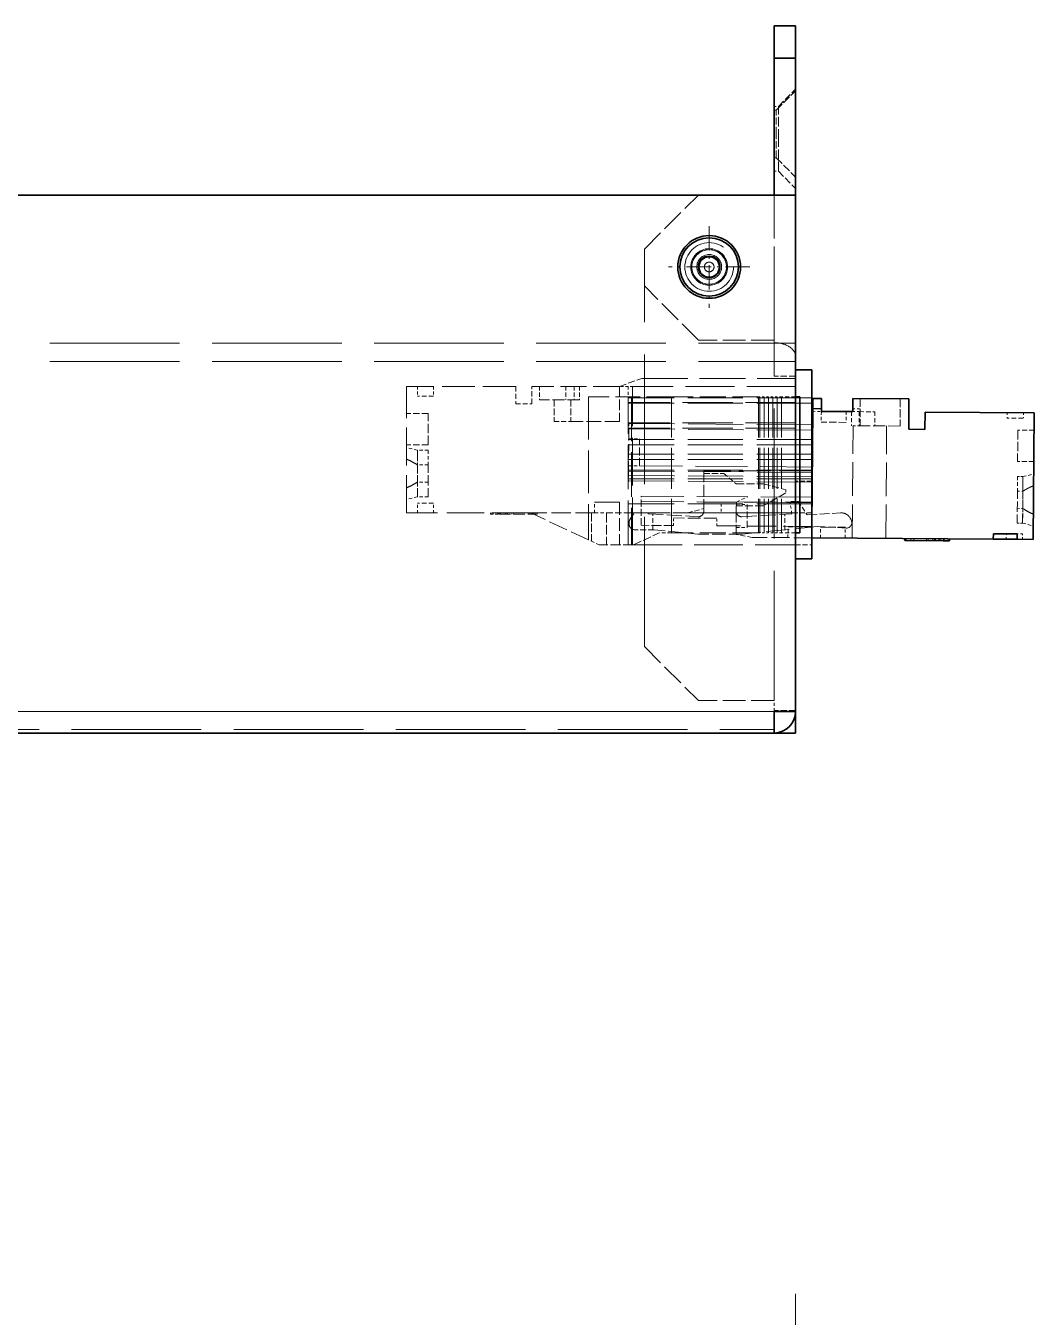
# Model space of a CAD drawing. Extents: x 23 to 587, y 4 to 413.
# Drawn here: x 347.8 to 394.4, y 274.5 to 334.2 of the extents above; entities that cross this region are included whole.
import ezdxf

# ---------------------------------------------------------------- set-up
doc = ezdxf.new("R2010")
doc.units = 0
doc.linetypes.add('DASHDOT', pattern=[18.5, 12, -3, 0.5, -3])
doc.linetypes.add('DASHED', pattern=[15, 12, -3])
doc.layers.get('0').update_dxf_attribs({"lineweight": 13})

# ---------------------------------------------------------------- blocks, each defined once
blk = doc.blocks.new('BLOCK342')
at = {"color": 7, "lineweight": 13}
blk.add_line((556.39, 226.7), (556.39, 288.15), dxfattribs=at)
blk = doc.blocks.new('BLOCK374')
at = {"color": 7, "linetype": 'DASHDOT', "lineweight": 13, "ltscale": 0.1885}
blk.add_line((548.39, -68.93), (548.39, -76.47), dxfattribs=at)
at = {"color": 7, "linetype": 'DASHDOT', "lineweight": 13, "ltscale": 0.188499}
blk.add_line((552.16, -72.7), (544.62, -72.7), dxfattribs=at)
blk = doc.blocks.new('BLOCK398')
at = {"color": 7, "lineweight": 35, "ltscale": 0.05}
for p, q in [((556.39, -50.4), (554.39, -50.4)), ((556.39, -53.4), (554.39, -53.4)), ((556.39, -113.8), (554.39, -113.8)), ((554.39, -115.8), (554.39, -113.8)), ((556.39, -115.8), (554.39, -115.8))]:
    blk.add_line(p, q, dxfattribs=at)
at = {"color": 7, "lineweight": 35, "ltscale": 0.075}
for p, q in [((554.39, -53.4), (554.39, -50.4)), ((556.39, -50.4), (556.39, -53.4))]:
    blk.add_line(p, q, dxfattribs=at)
at = {"color": 7, "linetype": 'DASHED', "lineweight": 13, "ltscale": 0.05}
for p, q in [((556.39, -53.4), (554.39, -53.4)), ((556.39, -82.8), (554.39, -82.8)), ((534.04, -85), (534.04, -87)), ((534.04, -85), (534.04, -87)), ((535.59, -85), (535.59, -87)), ((535.59, -85), (535.59, -87)), ((535.59, -85), (535.59, -87)), ((535.59, -85), (535.59, -87)), ((522.39, -86.25), (520.39, -86.25)), ((522.39, -89.15), (520.39, -89.15)), ((538.89, -95.45), (540.89, -95.45)), ((556.39, -98.4), (554.39, -98.4)), ((556.39, -113.72), (554.39, -113.72))]:
    blk.add_line(p, q, dxfattribs=at)
at = {"color": 7, "lineweight": 35, "ltscale": 0.31625}
for p, q in [((554.39, -66.05), (554.39, -53.4)), ((556.39, -66.05), (556.39, -53.4))]:
    blk.add_line(p, q, dxfattribs=at)
at = {"color": 7, "linetype": 'DASHED', "lineweight": 13, "ltscale": 0.06364}
for p, q in [((554.59, -58.2), (556.39, -56.4)), ((554.59, -62.6), (556.39, -64.4))]:
    blk.add_line(p, q, dxfattribs=at)
at = {"color": 7, "linetype": 'DASHED', "lineweight": 13, "ltscale": 0.056569}
for p, q in [((554.79, -57.85), (556.39, -56.25)), ((554.79, -63.85), (556.39, -65.45))]:
    blk.add_line(p, q, dxfattribs=at)
at = {"color": 7, "linetype": 'DASHED', "lineweight": 13, "ltscale": 0.01}
for p, q in [((554.39, -57.85), (554.79, -57.85)), ((554.39, -63.85), (554.79, -63.85)), ((541.29, -83.75), (540.89, -83.75)), ((553.49, -84.7), (553.09, -84.7)), ((553.89, -84.7), (553.49, -84.7)), ((554.29, -84.7), (553.89, -84.7)), ((554.69, -84.7), (554.29, -84.7)), ((555.09, -84.7), (554.69, -84.7)), ((553.49, -97.3), (553.09, -97.3)), ((553.89, -97.3), (553.49, -97.3)), ((554.29, -97.3), (553.89, -97.3)), ((554.69, -97.3), (554.29, -97.3)), ((555.09, -97.3), (554.69, -97.3))]:
    blk.add_line(p, q, dxfattribs=at)
at = {"color": 7, "linetype": 'DASHED', "lineweight": 13, "ltscale": 0.005}
for p, q in [((554.39, -58.2), (554.59, -58.2)), ((554.39, -62.6), (554.59, -62.6)), ((540.99, -96.5), (540.99, -96.3)), ((566.56, -97.81), (566.56, -98.01)), ((566.64, -97.81), (566.63, -98.01)), ((567.06, -97.82), (567.06, -98.02)), ((567.34, -97.82), (567.34, -98.02)), ((568.49, -97.83), (568.48, -98.03)), ((568.64, -97.83), (568.63, -98.03)), ((569.09, -97.83), (569.08, -98.03)), ((569.24, -97.83), (569.23, -98.03)), ((569.34, -97.83), (569.34, -98.03)), ((569.65, -97.83), (569.65, -98.03)), ((569.69, -97.83), (569.68, -98.03)), ((569.84, -97.83), (569.83, -98.03)), ((570.06, -97.84), (570.06, -98.04)), ((570.49, -97.84), (570.48, -98.04))]:
    blk.add_line(p, q, dxfattribs=at)
at = {"color": 7, "linetype": 'DASHED', "lineweight": 13, "ltscale": 0.055}
for p, q in [((554.59, -60.4), (554.59, -58.2)), ((554.59, -62.6), (554.59, -60.4)), ((542.09, -96.59), (542.11, -94.39)), ((557.89, -96.75), (555.69, -96.73))]:
    blk.add_line(p, q, dxfattribs=at)
at = {"color": 7, "linetype": 'DASHED', "lineweight": 13, "ltscale": 0.075}
for p, q in [((554.79, -60.85), (554.79, -57.85)), ((554.79, -63.85), (554.79, -60.85)), ((545.09, -96.61), (542.09, -96.59))]:
    blk.add_line(p, q, dxfattribs=at)
at = {"color": 7, "lineweight": 35}
for p, q in [((-67.61, -66.05), (556.39, -66.05)), ((556.39, -113.8), (556.39, -66.05)), ((-65.61, -115.8), (554.39, -115.8))]:
    blk.add_line(p, q, dxfattribs=at)
at = {"color": 7, "linetype": 'DASHED', "lineweight": 13, "ltscale": 0.176777}
for p, q in [((542.39, -71.05), (547.39, -66.05)), ((547.39, -79.46), (542.39, -74.46)), ((542.39, -107.8), (547.39, -112.8))]:
    blk.add_line(p, q, dxfattribs=at)
at = {"color": 7, "linetype": 'DASHED', "lineweight": 13}
for p, q in [((554.39, -112.8), (554.39, -66.05)), ((554.39, -112.8), (554.39, -66.05)), ((542.39, -107.8), (542.39, -71.05)), ((-67.61, -79.76), (556.39, -79.76)), ((-67.61, -79.76), (556.39, -79.76)), ((-67.61, -81.44), (556.39, -81.44)), ((-65.61, -113.8), (554.39, -113.8)), ((-65.61, -115.48), (554.39, -115.48))]:
    blk.add_line(p, q, dxfattribs=at)
at = {"color": 7, "linetype": 'DASHED', "lineweight": 13, "ltscale": 0.335177}
blk.add_line((554.39, -66.05), (554.39, -79.46), dxfattribs=at)
at = {"color": 7, "linetype": 'DASHED', "lineweight": 13, "ltscale": 0.175}
for p, q in [((554.39, -79.46), (547.39, -79.46)), ((554.39, -112.8), (547.39, -112.8))]:
    blk.add_line(p, q, dxfattribs=at)
at = {"color": 7, "lineweight": 35, "ltscale": 0.0375}
for p, q in [((557.89, -82.2), (556.39, -82.2)), ((566.85, -87.71), (568.35, -87.72)), ((576.88, -97.88), (578.38, -97.9)), ((557.89, -99.7), (556.39, -99.7))]:
    blk.add_line(p, q, dxfattribs=at)
at = {"color": 7, "lineweight": 35, "ltscale": 0.4375}
blk.add_line((557.89, -82.2), (557.89, -99.7), dxfattribs=at)
at = {"color": 7, "linetype": 'DASHED', "lineweight": 13, "ltscale": 0.054821}
blk.add_line((540.09, -83.75), (542.15, -83), dxfattribs=at)
at = {"color": 7, "linetype": 'DASHED', "lineweight": 13, "ltscale": 0.355985}
blk.add_line((542.15, -83), (556.39, -83), dxfattribs=at)
at = {"color": 7, "linetype": 'DASHED', "lineweight": 13, "ltscale": 0.2525}
blk.add_line((530.49, -83.75), (520.39, -83.75), dxfattribs=at)
at = {"color": 7, "linetype": 'DASHED', "lineweight": 13, "ltscale": 0.2925}
blk.add_line((520.39, -95.45), (520.39, -83.75), dxfattribs=at)
at = {"color": 7, "linetype": 'DASHED', "lineweight": 13, "ltscale": 0.0225}
for p, q in [((521.39, -83.75), (521.39, -84.65)), ((522.89, -83.75), (522.89, -84.65)), ((521.39, -95.45), (521.39, -94.55)), ((522.89, -95.45), (522.89, -94.55))]:
    blk.add_line(p, q, dxfattribs=at)
at = {"color": 7, "linetype": 'DASHED', "lineweight": 13, "ltscale": 0.0375}
for p, q in [((522.89, -84.65), (521.39, -84.65)), ((530.49, -85.35), (531.99, -85.35)), ((577.46, -86.69), (575.96, -86.68)), ((578.45, -87.8), (576.95, -87.79)), ((578.43, -90.7), (576.93, -90.68)), ((557.89, -92.5), (556.39, -92.5)), ((522.89, -94.55), (521.39, -94.55)), ((557.89, -95.45), (556.39, -95.45)), ((557.89, -96.7), (556.39, -96.7)), ((556.39, -98.4), (557.89, -98.4))]:
    blk.add_line(p, q, dxfattribs=at)
at = {"color": 7, "linetype": 'DASHED', "lineweight": 13, "ltscale": 0.04}
for p, q in [((530.49, -83.75), (530.49, -85.35)), ((531.99, -85.35), (531.99, -83.75))]:
    blk.add_line(p, q, dxfattribs=at)
at = {"color": 7, "linetype": 'DASHED', "lineweight": 13, "ltscale": 0.2025}
blk.add_line((540.09, -83.75), (531.99, -83.75), dxfattribs=at)
at = {"color": 7, "linetype": 'DASHED', "lineweight": 13, "ltscale": 0.03125}
for p, q in [((532.69, -83.75), (532.69, -85)), ((535.14, -83.75), (535.14, -85)), ((535.89, -83.75), (535.89, -85)), ((535.89, -83.75), (535.89, -85)), ((536.39, -83.75), (536.39, -85))]:
    blk.add_line(p, q, dxfattribs=at)
at = {"color": 7, "linetype": 'DASHED', "lineweight": 13, "ltscale": 0.191827}
blk.add_line((544.89, -84.7), (537.22, -84.7), dxfattribs=at)
at = {"color": 7, "linetype": 'DASHED', "lineweight": 13, "ltscale": 0.330849}
blk.add_line((537.22, -84.7), (537.22, -97.93), dxfattribs=at)
blk.add_line((537.22, -84.7), (537.22, -97.93), dxfattribs=at)
at = {"color": 7, "linetype": 'DASHED', "lineweight": 13, "ltscale": 0.08125}
blk.add_line((540.09, -83.75), (540.09, -87), dxfattribs=at)
at = {"color": 7, "linetype": 'DASHED', "lineweight": 13, "ltscale": 0.02}
for p, q in [((540.89, -83.75), (540.09, -83.75)), ((558.77, -85.81), (557.97, -85.8)), ((557.97, -85.8), (558.77, -85.81)), ((557.97, -85.8), (558.77, -85.81)), ((557.97, -86.05), (558.77, -86.06)), ((562.36, -87.38), (561.56, -87.38))]:
    blk.add_line(p, q, dxfattribs=at)
at = {"color": 7, "linetype": 'DASHED', "lineweight": 13, "ltscale": 0.02375}
blk.add_line((540.89, -83.75), (540.89, -84.7), dxfattribs=at)
at = {"color": 7, "linetype": 'DASHED', "lineweight": 13, "ltscale": 0.3425}
for p, q in [((540.89, -98.4), (540.89, -84.7)), ((541.21, -84.7), (541.21, -98.4)), ((541.21, -84.7), (541.21, -98.4))]:
    blk.add_line(p, q, dxfattribs=at)
at = {"color": 7, "linetype": 'DASHED', "lineweight": 13, "ltscale": 0.3775}
blk.add_line((556.39, -83.75), (541.29, -83.75), dxfattribs=at)
at = {"color": 7, "linetype": 'DASHED', "lineweight": 13, "ltscale": 0.36625}
blk.add_line((541.29, -98.4), (541.29, -83.75), dxfattribs=at)
blk.add_line((541.29, -98.4), (541.29, -83.75), dxfattribs=at)
at = {"color": 7, "linetype": 'DASHED', "lineweight": 13, "ltscale": 0.315}
for p, q in [((544.89, -84.7), (544.89, -97.3)), ((544.89, -84.7), (544.89, -97.3)), ((552.96, -84.7), (552.96, -97.3)), ((552.96, -84.7), (552.96, -97.3)), ((553.09, -84.7), (553.09, -97.3)), ((553.09, -84.7), (553.09, -97.3)), ((553.49, -84.7), (553.49, -97.3)), ((553.89, -84.7), (553.89, -97.3)), ((554.29, -84.7), (554.29, -97.3)), ((554.69, -84.7), (554.69, -97.3)), ((555.09, -84.7), (555.09, -97.3))]:
    blk.add_line(p, q, dxfattribs=at)
at = {"color": 7, "linetype": 'DASHED', "lineweight": 13, "ltscale": 0.201651}
for p, q in [((552.96, -84.7), (544.89, -84.7)), ((552.96, -97.3), (544.89, -97.3))]:
    blk.add_line(p, q, dxfattribs=at)
at = {"color": 7, "linetype": 'DASHED', "lineweight": 13, "ltscale": 0.003349}
for p, q in [((553.09, -84.7), (552.96, -84.7)), ((553.09, -97.3), (552.96, -97.3))]:
    blk.add_line(p, q, dxfattribs=at)
at = {"color": 7, "linetype": 'DASHED', "lineweight": 13, "ltscale": 0.0325}
for p, q in [((556.39, -84.7), (555.09, -84.7)), ((561.57, -86.08), (561.56, -87.38)), ((562.27, -86.08), (562.27, -87.38)), ((562.27, -86.08), (562.27, -87.38)), ((563.72, -86.09), (563.71, -87.39)), ((556.39, -97.3), (555.09, -97.3))]:
    blk.add_line(p, q, dxfattribs=at)
at = {"color": 7, "lineweight": 35, "ltscale": 0.01}
for p, q in [((556.79, -84.7), (556.39, -84.7)), ((556.79, -97.3), (556.39, -97.3))]:
    blk.add_line(p, q, dxfattribs=at)
at = {"color": 7, "lineweight": 35, "ltscale": 0.315}
blk.add_line((556.79, -84.7), (556.79, -97.3), dxfattribs=at)
at = {"color": 7, "linetype": 'DASHED', "lineweight": 13, "ltscale": 0.0925}
for p, q in [((536.39, -85), (532.69, -85)), ((566.06, -87.41), (562.36, -87.38))]:
    blk.add_line(p, q, dxfattribs=at)
at = {"color": 7, "linetype": 'DASHED', "lineweight": 13, "ltscale": 0.425}
for p, q in [((557.89, -84.8), (540.89, -84.8)), ((557.89, -85.3), (540.89, -85.3)), ((557.89, -85.3), (540.89, -85.3)), ((557.89, -85.3), (540.89, -85.3)), ((557.89, -85.3), (540.89, -85.3)), ((557.89, -85.3), (540.89, -85.3)), ((557.89, -85.3), (540.89, -85.3)), ((557.95, -87.8), (540.95, -87.68)), ((557.95, -87.8), (540.95, -87.68)), ((557.95, -87.8), (540.95, -87.68)), ((557.95, -87.8), (540.95, -87.68)), ((557.95, -87.8), (540.95, -87.68)), ((557.89, -88.65), (540.89, -88.65)), ((557.89, -89.15), (540.89, -89.15)), ((557.89, -89.15), (540.89, -89.15)), ((557.89, -89.15), (540.89, -89.15)), ((557.89, -89.15), (540.89, -89.15)), ((557.89, -90), (540.89, -90)), ((557.89, -90), (540.89, -90)), ((557.89, -90), (540.89, -90)), ((557.89, -90), (540.89, -90)), ((557.89, -90), (540.89, -90)), ((557.89, -90), (540.89, -90)), ((557.89, -90.5), (540.89, -90.5)), ((557.89, -91.5), (540.89, -91.5)), ((557.93, -91.7), (540.93, -91.58)), ((557.93, -91.7), (540.93, -91.58)), ((557.93, -91.7), (540.93, -91.58)), ((557.93, -91.7), (540.93, -91.58)), ((557.89, -92.3), (540.89, -92.3)), ((557.89, -92.3), (540.89, -92.3)), ((557.89, -92.3), (540.89, -92.3)), ((557.89, -92.3), (540.89, -92.3)), ((557.89, -92.3), (540.89, -92.3)), ((557.89, -92.3), (540.89, -92.3)), ((557.92, -92.1), (540.92, -91.98)), ((557.92, -92.1), (540.92, -91.98)), ((557.92, -92.1), (540.92, -91.98)), ((557.92, -92.1), (540.92, -91.98)), ((557.92, -92.1), (540.92, -91.98)), ((557.89, -94.6), (540.89, -94.6))]:
    blk.add_line(p, q, dxfattribs=at)
at = {"color": 7, "linetype": 'DASHED', "lineweight": 13, "ltscale": 0.3875}
for p, q in [((556.39, -85.25), (540.89, -85.25)), ((556.39, -85.25), (540.89, -85.25)), ((556.39, -85.25), (540.89, -85.25)), ((556.39, -85.25), (540.89, -85.25)), ((556.39, -87.1), (540.89, -87.1)), ((556.39, -87.1), (540.89, -87.1)), ((556.39, -87.1), (540.89, -87.1)), ((556.39, -87.1), (540.89, -87.1)), ((556.39, -87.6), (540.89, -87.6)), ((556.39, -95.45), (540.89, -95.45))]:
    blk.add_line(p, q, dxfattribs=at)
at = {"color": 7, "lineweight": 35, "ltscale": 0.272494}
blk.add_line((557.97, -85.8), (557.89, -96.7), dxfattribs=at)
at = {"color": 7, "lineweight": 35, "ltscale": 0.02}
for p, q in [((557.97, -84.85), (558.77, -84.86)), ((558.77, -85.81), (557.97, -85.8))]:
    blk.add_line(p, q, dxfattribs=at)
at = {"color": 7, "lineweight": 35, "ltscale": 0.02375}
for p, q in [((557.97, -84.85), (557.97, -85.8)), ((558.77, -84.86), (558.77, -85.81))]:
    blk.add_line(p, q, dxfattribs=at)
at = {"color": 7, "lineweight": 35, "ltscale": 0.00625}
blk.add_line((558.77, -85.81), (558.77, -86.06), dxfattribs=at)
at = {"color": 7, "lineweight": 35, "ltscale": 0.13}
blk.add_line((566.87, -84.91), (561.67, -84.88), dxfattribs=at)
at = {"color": 7, "lineweight": 35, "ltscale": 0.03}
blk.add_line((561.67, -86.08), (561.67, -84.88), dxfattribs=at)
at = {"color": 7, "linetype": 'DASHED', "lineweight": 13, "ltscale": 0.0175}
for p, q in [((561.67, -85.83), (562.37, -85.83)), ((561.67, -85.83), (562.37, -85.83)), ((545.09, -96.61), (545.1, -95.91)), ((549.09, -96.64), (549.1, -95.94))]:
    blk.add_line(p, q, dxfattribs=at)
at = {"color": 7, "linetype": 'DASHED', "lineweight": 13, "ltscale": 0.0625}
for p, q in [((562.37, -84.88), (562.36, -87.38)), ((566.07, -84.91), (566.06, -87.41)), ((541.93, -91.09), (541.95, -88.59)), ((550.89, -92.75), (553.39, -92.75)), ((553.39, -94.8), (550.89, -94.8))]:
    blk.add_line(p, q, dxfattribs=at)
at = {"color": 7, "lineweight": 35, "ltscale": 0.07}
blk.add_line((566.87, -84.91), (566.85, -87.71), dxfattribs=at)
at = {"color": 7, "linetype": 'DASHED', "lineweight": 13, "ltscale": 0.0725}
for p, q in [((522.39, -89.15), (522.39, -86.25)), ((576.95, -87.79), (576.93, -90.68))]:
    blk.add_line(p, q, dxfattribs=at)
at = {"color": 7, "linetype": 'DASHED', "lineweight": 13, "ltscale": 0.03875}
blk.add_line((534.04, -87), (535.59, -87), dxfattribs=at)
at = {"color": 7, "linetype": 'DASHED', "lineweight": 13, "ltscale": 0.1125}
blk.add_line((540.09, -87), (535.59, -87), dxfattribs=at)
at = {"color": 7, "linetype": 'DASHED', "lineweight": 13, "ltscale": 0.025}
for p, q in [((558.77, -86.06), (558.76, -87.06)), ((561.07, -86.07), (561.06, -87.07)), ((540.95, -88.58), (541.95, -88.59)), ((522.39, -89.65), (521.39, -89.65)), ((522.39, -89.65), (521.39, -89.65)), ((522.39, -89.65), (521.39, -89.65)), ((522.39, -89.65), (521.39, -89.65)), ((522.39, -89.65), (521.39, -89.65)), ((522.39, -89.65), (521.39, -89.65)), ((522.39, -91.01), (521.39, -91.01)), ((522.39, -91.01), (521.39, -91.01)), ((522.39, -91.01), (521.39, -91.01)), ((540.93, -91.08), (541.93, -91.09)), ((522.39, -92.59), (521.39, -92.59)), ((522.39, -92.59), (521.39, -92.59)), ((522.39, -92.59), (521.39, -92.59)), ((522.39, -93.95), (521.39, -93.95)), ((522.39, -93.95), (521.39, -93.95)), ((522.39, -93.95), (521.39, -93.95)), ((522.39, -93.95), (521.39, -93.95)), ((522.39, -93.95), (521.39, -93.95)), ((522.39, -93.95), (521.39, -93.95)), ((537.79, -95.45), (537.79, -94.45)), ((550.9, -94.65), (551.9, -94.66)), ((550.89, -96.8), (551.89, -96.81)), ((555.68, -97.73), (555.69, -96.73)), ((557.88, -97.75), (557.89, -96.75)), ((558.68, -97.76), (558.69, -96.76)), ((560.98, -97.77), (560.99, -96.77)), ((554.39, -113.8), (554.39, -112.8))]:
    blk.add_line(p, q, dxfattribs=at)
at = {"color": 7, "linetype": 'DASHED', "lineweight": 13, "ltscale": 0.0575}
for p, q in [((561.06, -87.07), (558.76, -87.06)), ((540.09, -94.45), (537.79, -94.45)), ((540.09, -94.45), (537.79, -94.45)), ((537.79, -94.45), (540.09, -94.45)), ((560.99, -96.77), (558.69, -96.76))]:
    blk.add_line(p, q, dxfattribs=at)
at = {"color": 7, "lineweight": 35, "ltscale": 0.0725}
blk.add_line((558.77, -86.06), (561.67, -86.08), dxfattribs=at)
at = {"color": 7, "linetype": 'DASHED', "lineweight": 13, "ltscale": 0.015226}
blk.add_line((561.67, -86.08), (562.27, -86.08), dxfattribs=at)
at = {"color": 7, "linetype": 'DASHED', "lineweight": 13, "ltscale": 0.03603}
blk.add_line((562.27, -86.08), (563.72, -86.09), dxfattribs=at)
at = {"color": 7, "lineweight": 35, "ltscale": 0.04}
blk.add_line((568.35, -87.72), (568.37, -86.12), dxfattribs=at)
at = {"color": 7, "lineweight": 35, "ltscale": 0.2525}
blk.add_line((568.37, -86.12), (578.47, -86.2), dxfattribs=at)
at = {"color": 7, "linetype": 'DASHED', "lineweight": 13, "ltscale": 0.0125}
for p, q in [((575.97, -86.18), (575.96, -86.68)), ((577.47, -86.19), (577.46, -86.69)), ((540.96, -87.18), (540.95, -87.68)), ((540.92, -91.98), (540.92, -92.48)), ((577.42, -92.09), (576.92, -92.08)), ((576.92, -92.08), (577.42, -92.09)), ((577.42, -92.09), (576.92, -92.08)), ((576.92, -92.08), (577.42, -92.09)), ((577.42, -92.09), (576.92, -92.08)), ((576.92, -92.08), (577.42, -92.09)), ((542.11, -94.39), (542.11, -93.89)), ((576.91, -93.45), (577.41, -93.45)), ((576.91, -93.45), (577.41, -93.45)), ((576.91, -93.45), (577.41, -93.45)), ((550.89, -94.8), (550.89, -95.3)), ((576.9, -95.02), (577.4, -95.03)), ((576.9, -95.02), (577.4, -95.03)), ((576.9, -95.02), (577.4, -95.03)), ((577.39, -96.39), (576.89, -96.38)), ((576.89, -96.38), (577.39, -96.39)), ((577.39, -96.39), (576.89, -96.38)), ((576.89, -96.38), (577.39, -96.39)), ((577.39, -96.39), (576.89, -96.38)), ((576.89, -96.38), (577.39, -96.39)), ((575.88, -97.88), (575.89, -97.38)), ((577.39, -97.39), (576.89, -97.38)), ((577.38, -97.89), (577.39, -97.39))]:
    blk.add_line(p, q, dxfattribs=at)
at = {"color": 7, "lineweight": 35, "ltscale": 0.2925}
blk.add_line((578.38, -97.9), (578.47, -86.2), dxfattribs=at)
at = {"color": 7, "linetype": 'DASHED', "lineweight": 13, "ltscale": 0.1075}
blk.add_line((540.92, -91.98), (540.95, -87.68), dxfattribs=at)
at = {"color": 7, "linetype": 'DASHED', "lineweight": 13, "ltscale": 0.423421}
blk.add_line((557.89, -87.8), (540.95, -87.68), dxfattribs=at)
at = {"color": 7, "linetype": 'DASHED', "lineweight": 13, "ltscale": 0.423333}
blk.add_line((557.89, -87.3), (540.96, -87.18), dxfattribs=at)
at = {"color": 7, "lineweight": 35, "ltscale": 0.001667}
blk.add_line((557.96, -87.3), (557.89, -87.3), dxfattribs=at)
at = {"color": 7, "lineweight": 13, "ltscale": 0.001579}
blk.add_line((557.95, -87.8), (557.89, -87.8), dxfattribs=at)
at = {"color": 7, "linetype": 'DASHED', "lineweight": 13, "ltscale": 0.26}
for p, q in [((561.63, -97.78), (561.71, -87.38)), ((561.63, -97.78), (561.71, -87.38)), ((564.73, -97.8), (564.81, -87.4)), ((564.73, -97.8), (564.81, -87.4))]:
    blk.add_line(p, q, dxfattribs=at)
at = {"color": 7, "linetype": 'DASHED', "lineweight": 13, "ltscale": 0.025769}
for p, q in [((521.39, -89.65), (520.39, -89.4)), ((521.39, -89.65), (520.39, -89.4)), ((521.39, -89.65), (520.39, -89.4)), ((521.39, -89.65), (520.39, -89.4)), ((521.39, -89.65), (520.39, -89.4)), ((521.39, -89.65), (520.39, -89.4)), ((577.42, -92.09), (578.42, -91.85)), ((577.42, -92.09), (578.42, -91.85)), ((577.42, -92.09), (578.42, -91.85)), ((577.42, -92.09), (578.42, -91.85)), ((577.42, -92.09), (578.42, -91.85)), ((577.42, -92.09), (578.42, -91.85)), ((521.39, -93.95), (520.39, -94.2)), ((521.39, -93.95), (520.39, -94.2)), ((521.39, -93.95), (520.39, -94.2)), ((521.39, -93.95), (520.39, -94.2)), ((521.39, -93.95), (520.39, -94.2)), ((521.39, -93.95), (520.39, -94.2)), ((577.39, -96.39), (578.39, -96.65)), ((577.39, -96.39), (578.39, -96.65)), ((577.39, -96.39), (578.39, -96.65)), ((577.39, -96.39), (578.39, -96.65)), ((577.39, -96.39), (578.39, -96.65)), ((577.39, -96.39), (578.39, -96.65))]:
    blk.add_line(p, q, dxfattribs=at)
at = {"color": 7, "linetype": 'DASHED', "lineweight": 13, "ltscale": 0.034025}
for p, q in [((521.39, -89.65), (521.39, -91.01)), ((521.39, -89.65), (521.39, -91.01)), ((521.39, -89.65), (521.39, -91.01)), ((521.39, -92.59), (521.39, -93.95)), ((521.39, -92.59), (521.39, -93.95)), ((521.39, -92.59), (521.39, -93.95)), ((577.42, -92.09), (577.41, -93.45)), ((577.41, -93.45), (577.42, -92.09)), ((577.42, -92.09), (577.41, -93.45)), ((577.41, -93.45), (577.42, -92.09)), ((577.42, -92.09), (577.41, -93.45)), ((577.41, -93.45), (577.42, -92.09))]:
    blk.add_line(p, q, dxfattribs=at)
at = {"color": 7, "linetype": 'DASHED', "lineweight": 13, "ltscale": 0.079519}
for p, q in [((521.39, -89.65), (521.39, -92.83)), ((521.39, -89.65), (521.39, -92.83)), ((521.39, -89.65), (521.39, -92.83)), ((521.39, -90.77), (521.39, -93.95)), ((521.39, -90.77), (521.39, -93.95)), ((521.39, -90.77), (521.39, -93.95)), ((522.39, -90.77), (522.39, -93.95)), ((576.92, -93.2), (576.89, -96.38)), ((577.42, -93.21), (577.39, -96.39)), ((577.39, -96.39), (577.42, -93.21)), ((577.42, -93.21), (577.39, -96.39)), ((577.39, -96.39), (577.42, -93.21)), ((577.42, -93.21), (577.39, -96.39)), ((577.39, -96.39), (577.42, -93.21))]:
    blk.add_line(p, q, dxfattribs=at)
at = {"color": 7, "linetype": 'DASHED', "lineweight": 13, "ltscale": 0.027981}
for p, q in [((522.39, -89.65), (522.39, -90.77)), ((576.92, -92.08), (576.92, -93.2))]:
    blk.add_line(p, q, dxfattribs=at)
at = {"color": 7, "linetype": 'DASHED', "lineweight": 13, "ltscale": 0.006044}
for p, q in [((521.39, -90.77), (521.39, -91.01)), ((521.39, -90.77), (521.39, -91.01)), ((521.39, -90.77), (521.39, -91.01)), ((521.39, -92.59), (521.39, -92.83)), ((521.39, -92.59), (521.39, -92.83)), ((521.39, -92.59), (521.39, -92.83)), ((577.4, -95.03), (577.4, -95.27)), ((577.4, -95.27), (577.4, -95.03)), ((577.4, -95.03), (577.4, -95.27)), ((577.4, -95.27), (577.4, -95.03)), ((577.4, -95.03), (577.4, -95.27)), ((577.4, -95.27), (577.4, -95.03))]:
    blk.add_line(p, q, dxfattribs=at)
at = {"color": 7, "linetype": 'DASHED', "lineweight": 13, "ltscale": 0.4}
blk.add_line((557.93, -91.2), (541.93, -91.09), dxfattribs=at)
at = {"color": 7, "linetype": 'DASHED', "lineweight": 13, "ltscale": 0.25}
for p, q in [((557.89, -91.55), (547.89, -91.55)), ((547.89, -94.45), (557.89, -94.45)), ((547.89, -94.45), (557.89, -94.45))]:
    blk.add_line(p, q, dxfattribs=at)
at = {"color": 7, "linetype": 'DASHED', "lineweight": 13, "ltscale": 0.087452}
blk.add_line((547.89, -91.55), (547.89, -95.05), dxfattribs=at)
at = {"color": 7, "linetype": 'DASHED', "lineweight": 13, "ltscale": 0.046696}
blk.add_line((547.89, -91.8), (549.76, -91.8), dxfattribs=at)
at = {"color": 7, "linetype": 'DASHED', "lineweight": 13, "ltscale": 0.036948}
blk.add_line((549.76, -91.8), (550.89, -92.75), dxfattribs=at)
at = {"color": 7, "linetype": 'DASHED', "lineweight": 13, "ltscale": 0.424184}
blk.add_line((557.89, -92.1), (540.92, -91.98), dxfattribs=at)
at = {"color": 7, "linetype": 'DASHED', "lineweight": 13, "ltscale": 0.424273}
blk.add_line((557.89, -92.6), (540.92, -92.48), dxfattribs=at)
at = {"color": 7, "linetype": 'DASHED', "lineweight": 13, "ltscale": 0.054352}
blk.add_line((553.39, -92.75), (555.49, -93.31), dxfattribs=at)
at = {"color": 7, "lineweight": 13, "ltscale": 0.000815874}
blk.add_line((557.92, -92.1), (557.89, -92.1), dxfattribs=at)
at = {"color": 7, "lineweight": 35, "ltscale": 0.000727237}
blk.add_line((557.92, -92.6), (557.89, -92.6), dxfattribs=at)
at = {"color": 7, "linetype": 'DASHED', "lineweight": 13, "ltscale": 0.394521}
blk.add_line((557.89, -94), (542.11, -93.89), dxfattribs=at)
at = {"color": 7, "linetype": 'DASHED', "lineweight": 13, "ltscale": 0.027951}
blk.add_line((550.91, -94.45), (551.91, -93.96), dxfattribs=at)
at = {"color": 7, "linetype": 'DASHED', "lineweight": 13, "ltscale": 0.060622}
blk.add_line((555.49, -93.59), (553.39, -94.8), dxfattribs=at)
at = {"color": 7, "linetype": 'DASHED', "lineweight": 13, "ltscale": 0.006872}
blk.add_line((555.49, -93.31), (555.49, -93.59), dxfattribs=at)
at = {"color": 7, "lineweight": 35, "ltscale": 0.000478893}
blk.add_line((557.91, -94), (557.89, -94), dxfattribs=at)
at = {"color": 7, "linetype": 'DASHED', "lineweight": 13, "ltscale": 0.2875}
blk.add_line((531.89, -95.45), (520.39, -95.45), dxfattribs=at)
at = {"color": 7, "linetype": 'DASHED', "lineweight": 13, "ltscale": 0.0025}
for p, q in [((528.14, -95.45), (528.14, -95.55)), ((528.29, -95.45), (528.29, -95.55)), ((528.41, -95.45), (528.41, -95.55)), ((528.82, -95.45), (528.82, -95.55)), ((528.94, -95.45), (528.94, -95.55)), ((528.97, -95.45), (528.97, -95.55)), ((529.09, -95.45), (529.09, -95.55)), ((529.54, -95.45), (529.54, -95.55)), ((529.69, -95.45), (529.69, -95.55)), ((529.73, -95.45), (529.73, -95.55)), ((530.14, -95.45), (530.14, -95.55)), ((530.29, -95.45), (530.29, -95.55)), ((531.71, -95.45), (531.71, -95.55)), ((531.73, -95.45), (531.73, -95.55)), ((531.91, -95.45), (531.91, -95.55)), ((532.14, -95.45), (532.14, -95.55)), ((532.29, -95.45), (532.29, -95.55)), ((532.47, -95.45), (532.47, -95.55))]:
    blk.add_line(p, q, dxfattribs=at)
at = {"color": 7, "linetype": 'DASHED', "lineweight": 13, "ltscale": 0.048125}
for p, q in [((528.29, -95.45), (530.21, -95.45)), ((530.21, -95.45), (532.14, -95.45)), ((566.64, -97.81), (568.56, -97.83)), ((568.56, -97.83), (570.49, -97.84))]:
    blk.add_line(p, q, dxfattribs=at)
at = {"color": 7, "linetype": 'DASHED', "lineweight": 13, "ltscale": 0.1475}
blk.add_line((537.79, -95.45), (531.89, -95.45), dxfattribs=at)
at = {"color": 7, "linetype": 'DASHED', "lineweight": 13, "ltscale": 0.14694}
blk.add_line((537.22, -97.93), (531.89, -95.45), dxfattribs=at)
at = {"color": 7, "linetype": 'DASHED', "lineweight": 13, "ltscale": 0.065283}
blk.add_line((537.49, -95.45), (537.49, -98.06), dxfattribs=at)
at = {"color": 7, "linetype": 'DASHED', "lineweight": 13, "ltscale": 0.0275}
blk.add_line((537.79, -95.45), (538.89, -95.45), dxfattribs=at)
at = {"color": 7, "linetype": 'DASHED', "lineweight": 13, "ltscale": 0.07375}
blk.add_line((538.89, -95.45), (538.89, -98.4), dxfattribs=at)
at = {"color": 7, "linetype": 'DASHED', "lineweight": 13, "ltscale": 0.09875}
blk.add_line((540.09, -94.45), (540.09, -98.4), dxfattribs=at)
at = {"color": 7, "linetype": 'DASHED', "lineweight": 13, "ltscale": 0.1375}
for p, q in [((540.89, -95.45), (546.39, -95.45)), ((557.88, -97.75), (552.38, -97.71))]:
    blk.add_line(p, q, dxfattribs=at)
at = {"color": 7, "linetype": 'DASHED', "lineweight": 13, "ltscale": 0.017221}
blk.add_line((541.07, -96.03), (541.45, -95.45), dxfattribs=at)
at = {"color": 7, "linetype": 'DASHED', "lineweight": 13, "ltscale": 0.395}
blk.add_line((557.91, -94.5), (542.11, -94.39), dxfattribs=at)
blk.add_line((557.91, -94.5), (542.11, -94.39), dxfattribs=at)
blk.add_line((557.91, -94.5), (542.11, -94.39), dxfattribs=at)
blk.add_line((557.91, -94.5), (542.11, -94.39), dxfattribs=at)
blk.add_line((557.91, -94.5), (542.11, -94.39), dxfattribs=at)
at = {"color": 7, "linetype": 'DASHED', "lineweight": 13, "ltscale": 0.39461}
blk.add_line((557.89, -94.5), (542.11, -94.39), dxfattribs=at)
at = {"color": 7, "linetype": 'DASHED', "lineweight": 13, "ltscale": 0.00167}
blk.add_line((542.74, -95.45), (542.73, -95.52), dxfattribs=at)
at = {"color": 7, "linetype": 'DASHED', "lineweight": 13, "ltscale": 0.116011}
for p, q in [((542.73, -95.52), (547.36, -95.8)), ((551.42, -95.8), (556.05, -95.52))]:
    blk.add_line(p, q, dxfattribs=at)
at = {"color": 7, "linetype": 'DASHED', "lineweight": 13, "ltscale": 0.038823}
blk.add_line((546.39, -95.45), (547.89, -95.05), dxfattribs=at)
at = {"color": 7, "linetype": 'DASHED', "lineweight": 13, "ltscale": 0.241268}
blk.add_line((546.39, -95.45), (556.04, -95.45), dxfattribs=at)
at = {"color": 7, "linetype": 'DASHED', "lineweight": 13, "ltscale": 0.006298}
blk.add_line((547.89, -95.3), (547.89, -95.05), dxfattribs=at)
at = {"color": 7, "linetype": 'DASHED', "lineweight": 13, "ltscale": 0.02125}
blk.add_line((549.49, -94.6), (549.49, -95.45), dxfattribs=at)
at = {"color": 7, "linetype": 'DASHED', "lineweight": 13, "ltscale": 0.074638}
blk.add_line((550.88, -97.44), (550.91, -94.45), dxfattribs=at)
at = {"color": 7, "linetype": 'DASHED', "lineweight": 13, "ltscale": 0.05375}
blk.add_line((551.89, -96.81), (551.9, -94.66), dxfattribs=at)
at = {"color": 7, "linetype": 'DASHED', "lineweight": 13, "ltscale": 0.02293}
blk.add_line((556.05, -95.52), (555.89, -94.61), dxfattribs=at)
at = {"color": 7, "linetype": 'DASHED', "lineweight": 13, "ltscale": 0.01375}
blk.add_line((556.09, -94.38), (556.64, -94.38), dxfattribs=at)
at = {"color": 7, "linetype": 'DASHED', "lineweight": 13, "ltscale": 0.037322}
blk.add_line((556.64, -94.38), (557.45, -95.63), dxfattribs=at)
at = {"color": 7, "linetype": 'DASHED', "lineweight": 13, "ltscale": 0.077069}
blk.add_line((557.45, -95.63), (560.53, -95.44), dxfattribs=at)
at = {"color": 7, "lineweight": 35, "ltscale": 0.000390201}
blk.add_line((557.91, -94.5), (557.89, -94.5), dxfattribs=at)
at = {"color": 7, "linetype": 'DASHED', "lineweight": 13, "ltscale": 0.020952}
blk.add_line((528.14, -95.55), (528.97, -95.55), dxfattribs=at)
at = {"color": 7, "linetype": 'DASHED', "lineweight": 13, "ltscale": 0.000954483}
blk.add_line((528.97, -95.55), (528.94, -95.55), dxfattribs=at)
at = {"color": 7, "linetype": 'DASHED', "lineweight": 13, "ltscale": 0.0875}
blk.add_line((528.97, -95.55), (532.47, -95.55), dxfattribs=at)
at = {"color": 7, "linetype": 'DASHED', "lineweight": 13, "ltscale": 0.036399}
blk.add_line((543.19, -97), (543.19, -95.54), dxfattribs=at)
at = {"color": 7, "linetype": 'DASHED', "lineweight": 13, "ltscale": 0.1}
blk.add_line((549.1, -95.94), (545.1, -95.91), dxfattribs=at)
at = {"color": 7, "linetype": 'DASHED', "lineweight": 13, "ltscale": 0.22}
blk.add_line((557.89, -96.7), (549.09, -96.64), dxfattribs=at)
at = {"color": 7, "linetype": 'DASHED', "lineweight": 13, "ltscale": 0.174595}
blk.add_line((558.39, -96.71), (551.44, -97.4), dxfattribs=at)
at = {"color": 7, "linetype": 'DASHED', "lineweight": 13, "ltscale": 0.03634}
blk.add_line((555.39, -97.01), (555.39, -95.56), dxfattribs=at)
at = {"color": 7, "linetype": 'DASHED', "lineweight": 13, "ltscale": 0.026256}
blk.add_line((557.89, -96.7), (557.88, -97.75), dxfattribs=at)
at = {"color": 7, "linetype": 'DASHED', "lineweight": 13, "ltscale": 0.06694}
blk.add_line((561.06, -96.85), (558.39, -96.71), dxfattribs=at)
at = {"color": 7, "linetype": 'DASHED', "lineweight": 13, "ltscale": 0.065071}
blk.add_line((541.39, -98.4), (543.75, -97.3), dxfattribs=at)
at = {"color": 7, "linetype": 'DASHED', "lineweight": 13, "ltscale": 0.045}
blk.add_line((543.29, -97), (541.49, -97), dxfattribs=at)
at = {"color": 7, "linetype": 'DASHED', "lineweight": 13, "ltscale": 0.101743}
blk.add_line((547.34, -97.4), (543.29, -97), dxfattribs=at)
at = {"color": 7, "linetype": 'DASHED', "lineweight": 13, "ltscale": 0.028526}
blk.add_line((544.89, -97.3), (543.75, -97.3), dxfattribs=at)
at = {"color": 7, "linetype": 'DASHED', "lineweight": 13, "ltscale": 0.1025}
blk.add_line((551.44, -97.4), (547.34, -97.4), dxfattribs=at)
at = {"color": 7, "linetype": 'DASHED', "lineweight": 13, "ltscale": 0.038078}
blk.add_line((552.38, -97.71), (550.88, -97.44), dxfattribs=at)
at = {"color": 7, "lineweight": 35, "ltscale": 0.42}
blk.add_line((557.88, -97.75), (574.68, -97.87), dxfattribs=at)
at = {"color": 7, "lineweight": 35, "ltscale": 0.005}
for p, q in [((566.49, -97.81), (566.48, -98.01)), ((566.59, -97.81), (566.59, -98.01)), ((570.09, -97.84), (570.09, -98.04)), ((570.64, -97.84), (570.63, -98.04))]:
    blk.add_line(p, q, dxfattribs=at)
at = {"color": 7, "lineweight": 35, "ltscale": 0.0125}
for p, q in [((574.68, -97.87), (574.69, -97.37)), ((576.88, -97.88), (576.89, -97.38))]:
    blk.add_line(p, q, dxfattribs=at)
at = {"color": 7, "lineweight": 35, "ltscale": 0.055}
for p, q in [((574.68, -97.87), (576.88, -97.88)), ((576.89, -97.38), (574.69, -97.37))]:
    blk.add_line(p, q, dxfattribs=at)
at = {"color": 7, "linetype": 'DASHED', "lineweight": 13, "ltscale": 0.027568}
blk.add_line((538.22, -98.4), (537.22, -97.93), dxfattribs=at)
at = {"color": 7, "linetype": 'DASHED', "lineweight": 13, "ltscale": 0.079343}
blk.add_line((541.39, -98.4), (538.22, -98.4), dxfattribs=at)
at = {"color": 7, "linetype": 'DASHED', "lineweight": 13, "ltscale": 0.375}
blk.add_line((541.39, -98.4), (556.39, -98.4), dxfattribs=at)
at = {"color": 7, "lineweight": 35, "ltscale": 0.002629}
blk.add_line((566.48, -98.01), (566.59, -98.01), dxfattribs=at)
at = {"color": 7, "lineweight": 35, "ltscale": 0.0875}
blk.add_line((566.59, -98.01), (570.09, -98.04), dxfattribs=at)
at = {"color": 7, "lineweight": 35, "ltscale": 0.015194}
blk.add_line((570.03, -98.04), (570.63, -98.04), dxfattribs=at)
at = {"color": 7, "lineweight": 13}
blk.add_line((-65.61, -113.8), (554.39, -113.8), dxfattribs=at)
at = {"color": 7, "linetype": 'DASHED', "lineweight": 13, "ltscale": 0.000477435}
blk.add_line((556.39, -113.82), (556.39, -113.8), dxfattribs=at)
at = {"color": 7, "lineweight": 35, "ltscale": 0.049523}
blk.add_line((556.39, -115.8), (556.39, -113.82), dxfattribs=at)
at = {"color": 7, "lineweight": 35}
for radius in [2.9, 2.7, 1, 0.95]:
    blk.add_circle((548.39, -72.7), radius, dxfattribs=at)
at = {"color": 7, "linetype": 'DASHED', "lineweight": 13}
for radius in [2.9, 2.25, 1.7, 1.6, 1.15, 1.15, 1.15, 1.15, 1.15, 1.15, 1.15, 1.15, 1.15, 1.15, 0.95, 0.95, 0.45, 0.45]:
    blk.add_circle((548.39, -72.7), radius, dxfattribs=at)
for centre, radius, start, end in [((548.39, -72.7), 1.6, 61.3521, 241.3521), ((548.39, -72.7), 1.6, 118.2512, 298.2512), ((548.39, -72.7), 1.6, 241.3521, 61.3521), ((548.39, -72.7), 1.6, 298.2512, 118.2512), ((548.39, -72.7), 0.95, 297.6021, 298.262), ((548.39, -72.7), 2.25, 297.6021, 298.2556), ((548.39, -72.7), 2.7, 297.6021, 298.2551), ((516.43, -99.29), 9.67, 62.6188, 65.8047), ((516.43, -99.29), 9.67, 62.6188, 65.8047), ((516.43, -99.29), 9.67, 62.6188, 65.8047), ((518.52, -95.31), 5.17, 56.2568, 62.8959), ((518.52, -95.31), 5.17, 56.2568, 62.8959), ((518.52, -95.31), 5.17, 56.2568, 62.8959), ((516.43, -84.31), 9.67, 294.1953, 297.3812), ((516.43, -84.31), 9.67, 294.1953, 297.3812), ((516.43, -84.31), 9.67, 294.1953, 297.3812), ((518.52, -88.29), 5.17, 297.1041, 303.7432), ((518.52, -88.29), 5.17, 297.1041, 303.7432), ((518.52, -88.29), 5.17, 297.1041, 303.7432), ((547.39, -95.3), 0.5, 266.5, 360), ((551.39, -95.3), 0.5, 180, 273.5), ((556.09, -94.58), 0.2, 90, 190), ((560.59, -96.44), 1, 2.9199, 93.5), ((580.3, -90.75), 5.17, 235.8502, 242.4894), ((580.3, -90.75), 5.17, 235.8502, 242.4894), ((580.3, -90.75), 5.17, 235.8502, 242.4894), ((582.42, -86.78), 9.67, 242.2123, 245.3982), ((582.42, -86.78), 9.67, 242.2123, 245.3982), ((582.42, -86.78), 9.67, 242.2123, 245.3982), ((541.49, -96.3), 0.5, 147.0519, 180), ((541.49, -96.5), 0.5, 180, 270), ((561.09, -96.35), 0.5, 267.0184, 355.8702)]:
    blk.add_arc(centre, radius, start, end, dxfattribs=at)
at = {"color": 7, "lineweight": 35}
blk.add_arc((554.39, -113.8), 2, 270, 360, dxfattribs=at)
at = {"color": 7, "linetype": 'DASHED', "lineweight": 13}
blk.add_ellipse((554.39, -80.99), major_axis=(2, 0), ratio=0.643646, start_param=6.283185, end_param=7.853982, dxfattribs=at)
blk.add_open_spline([(577.41, -93.45), (577.6, -93.32), (577.8, -93.21), (578, -93.11), (578.21, -93.01), (578.42, -92.92)], degree=5, dxfattribs=at)
blk.add_open_spline([(577.41, -93.45), (577.6, -93.32), (577.8, -93.21), (578, -93.11), (578.21, -93.01), (578.42, -92.92)], degree=5, dxfattribs=at)
blk.add_open_spline([(577.41, -93.45), (577.6, -93.32), (577.8, -93.21), (578, -93.11), (578.21, -93.01), (578.42, -92.92)], degree=5, dxfattribs=at)

msp = doc.modelspace()

# ---------------------------------------------------------------- block references
at = {"lineweight": 0, "xscale": 0.5, "yscale": 0.5, "zscale": 0.5}
for name, p in [('BLOCK398', (105.216, 359.385)), ('BLOCK374', (105.216, 359.385)), ('BLOCK342', (105.216, 131.474))]:
    msp.add_blockref(name, p, dxfattribs=at)

doc.saveas('drawing.dxf')
